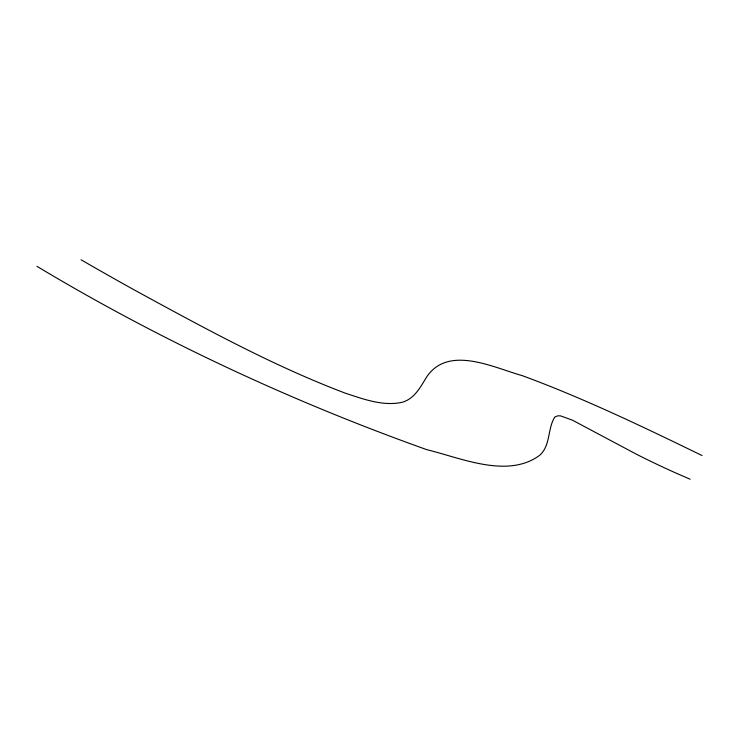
<?xml version="1.0" encoding="UTF-8"?>
<svg xmlns="http://www.w3.org/2000/svg" width="739" height="739" viewBox="0 0 739 739"><rect width="100%" height="100%" fill="white"/><g stroke="black" fill="none" stroke-linecap="round" stroke-linejoin="round"><path stroke-width="1.11" d="M690.143 479.241L675.354 472.784A197.147 43.01 26.1 0 1 636.852 454.448L572.466 420.186L560.559 415.881L557.853 415.798L554.85 417.018C547.322 428.602 550.888 445.349 539.636 455.326C507.601 478.955 460.96 457.921 426.994 449.728C291.6 401.434 160.234 340.337 36.95 266.336M702.05 455.529C643.069 426.874 583.856 398.321 522.261 375.643C493.319 367.56 447.871 344.42 426.311 377.49C420.232 387.587 413.914 399.457 401.462 402.45C382.377 406.284 363.357 399.06 345.455 393.222C272.58 365.62 204.066 327.959 135.764 290.76A860.75 187.771 26.1 0 1 81.031 259.758"/></g></svg>
